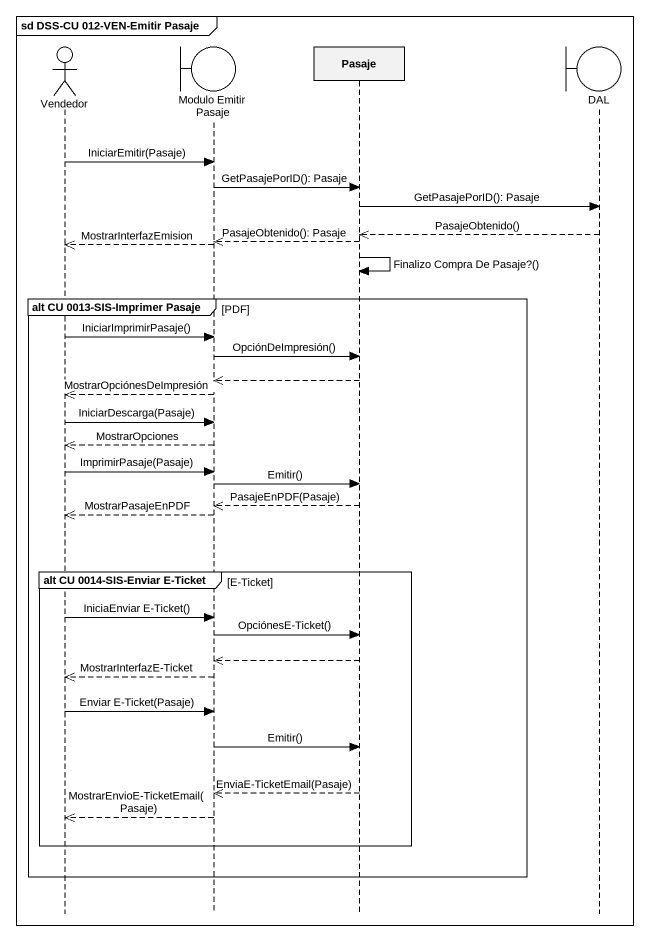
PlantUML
@startuml
mainframe sd DSS-CU 012-VEN-Emitir Pasaje
hide footbox
actor Vendedor
boundary "Modulo Emitir Pasaje" as Modulo_Emitir_Pasaje
participant Pasaje
boundary DAL

Vendedor -> Modulo_Emitir_Pasaje : IniciarEmitir(Pasaje)
Modulo_Emitir_Pasaje -> Pasaje : GetPasajePorID(): Pasaje
Pasaje -> DAL : GetPasajePorID(): Pasaje
DAL -->> Pasaje : PasajeObtenido()
Pasaje -->> Modulo_Emitir_Pasaje : PasajeObtenido(): Pasaje
Modulo_Emitir_Pasaje -->> Vendedor : MostrarInterfazEmision
Pasaje -> Pasaje : Finalizo Compra De Pasaje?()
group alt CU 0013-SIS-Imprimer Pasaje [PDF]
  Vendedor -> Modulo_Emitir_Pasaje : IniciarImprimirPasaje()
  Modulo_Emitir_Pasaje -> Pasaje : OpciónDeImpresión()
  Pasaje -->> Modulo_Emitir_Pasaje
  Modulo_Emitir_Pasaje -->> Vendedor : MostrarOpciónesDeImpresión
  Vendedor -> Modulo_Emitir_Pasaje : IniciarDescarga(Pasaje)
  Modulo_Emitir_Pasaje -->> Vendedor : MostrarOpciones
  Vendedor -> Modulo_Emitir_Pasaje : ImprimirPasaje(Pasaje)
  Modulo_Emitir_Pasaje -> Pasaje : Emitir()
  Pasaje -->> Modulo_Emitir_Pasaje : PasajeEnPDF(Pasaje)
  Modulo_Emitir_Pasaje -->> Vendedor : MostrarPasajeEnPDF
  group alt CU 0014-SIS-Enviar E-Ticket [E-Ticket]
    Vendedor -> Modulo_Emitir_Pasaje : IniciaEnviar E-Ticket()
    Modulo_Emitir_Pasaje -> Pasaje : OpciónesE-Ticket()
    Pasaje -->> Modulo_Emitir_Pasaje
    Modulo_Emitir_Pasaje -->> Vendedor : MostrarInterfazE-Ticket
    Vendedor -> Modulo_Emitir_Pasaje : Enviar E-Ticket(Pasaje)
    Modulo_Emitir_Pasaje -> Pasaje : Emitir()
    Pasaje -->> Modulo_Emitir_Pasaje : EnviaE-TicketEmail(Pasaje)
    Modulo_Emitir_Pasaje -->> Vendedor : MostrarEnvioE-TicketEmail(Pasaje)
  end
end
@enduml
